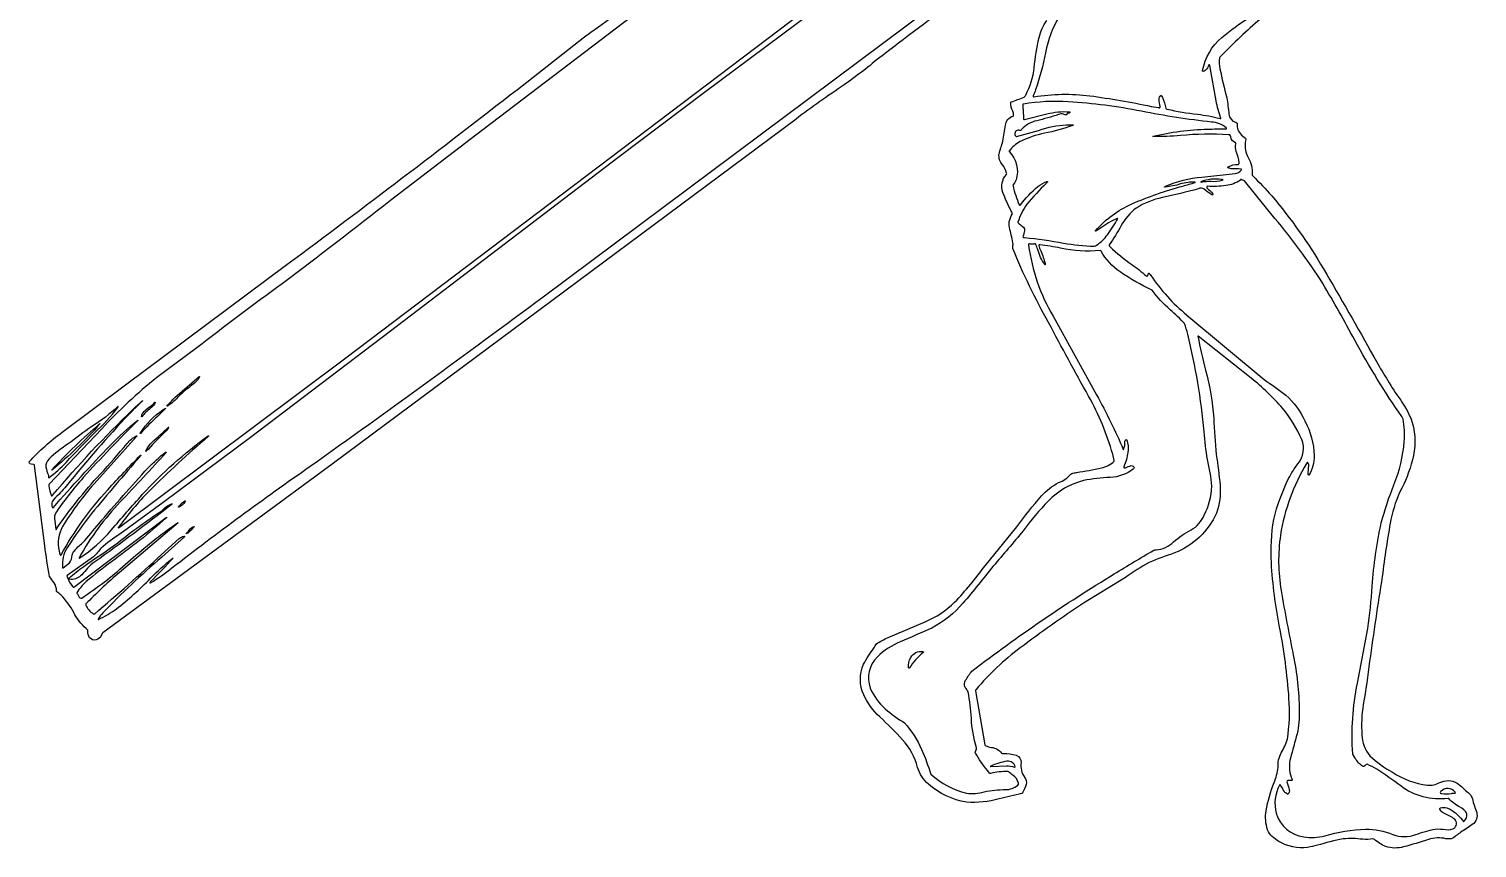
# Model space of a CAD drawing. Header units: metres. Extents: x 0.01 to 9.74, y 3.59 to 13.41.
# Drawn here: x 0.01 to 8.27, y 3.59 to 8.26 of the extents above; entities that cross this region are included whole.
import ezdxf

# ---------------------------------------------------------------- set-up
doc = ezdxf.new("R2010")
doc.units = ezdxf.units.M

msp = doc.modelspace()

# ---------------------------------------------------------------- linework, layer by layer
at = {"layer": 'Layer 1', "color": 0}
for points in [[(3.8428, 8.63359), (2.55648, 7.65329), (2.07002, 7.28121, -0.0055), (1.4506, 6.805, 0.0075), (0.96457, 6.43979), (0.7364, 6.27064, 0.0365), (0.4225, 5.97855), (0.12341, 5.66225, 0.2635), (0.12133, 5.65555, 0.0858), (0.13534, 5.59693), (0.13635, 5.59591, 0.2925), (0.13882, 5.59608, 0.0878), (0.1441, 5.6013, -0.0266), (0.59883, 6.0876), (0.60018, 6.08821, -0.4356), (0.60162, 6.08681), (0.60102, 6.08545, 0.0195), (0.24413, 5.68139, -0.0124), (0.17763, 5.60384, 0.0989), (0.14063, 5.56185, 0.2067), (0.14099, 5.53014, 0.5351), (0.1466, 5.52993, -0.0126), (0.47037, 5.88364, -0.0258), (0.62748, 6.02809, -0.3232), (0.6286, 6.02797, -0.3232), (0.62883, 6.02687, 0.0126), (0.31711, 5.70068, 0.0346), (0.15624, 5.49225, 0.104), (0.15383, 5.46734), (0.16007, 5.40802), (0.16076, 5.40542, 0.4919), (0.16214, 5.40531, -0.0373), (0.4142, 5.72017, 0.0183), (0.56737, 5.895, -0.0961), (0.62078, 5.93813), (0.62205, 5.93823, -0.4157), (0.62301, 5.93685, -0.1332), (0.62168, 5.93445), (0.37852, 5.66451, 0.0391), (0.20813, 5.43664, 0.1699), (0.17548, 5.30067, 0.0582), (0.18586, 5.26074, 0.1331), (0.18771, 5.25857, 0.3435), (0.18953, 5.25855), (0.19029, 5.25943, -0.0595), (0.45806, 5.63137, -0.0129), (0.64418, 5.82837, -0.3296), (0.64552, 5.82813, -0.3298), (0.64569, 5.82677, -0.0263), (0.64082, 5.82075, 0.0071), (0.36483, 5.49518, 0.0256), (0.22745, 5.30337, 0.176), (0.19905, 5.18675, 0.4702), (0.20212, 5.18538), (0.23868, 5.21457, 0.1367), (0.25453, 5.25899, -0.092), (0.26226, 5.27836, -0.0408), (0.31373, 5.32902, 0.0098), (0.40535, 5.43683, -0.0093), (0.68703, 5.75577, -0.0441), (0.78658, 5.84455), (0.7891, 5.8457, -0.576), (0.79001, 5.84358, -0.0053), (0.52819, 5.56174, 0.0624), (0.29483, 5.24596), (0.29379, 5.24284, 0.4928), (0.29499, 5.24179, 0.101), (0.2982, 5.2432, 0.0718), (0.47706, 5.40077, -0.0083), (0.654, 5.60325, -0.051), (1.02908, 5.93783, -0.2141), (1.03094, 5.93792, -0.3767), (1.03147, 5.93689, -0.145), (1.02966, 5.93426, 0.021), (0.69234, 5.62258, 0.0353), (0.51878, 5.41821), (0.51711, 5.41531, 0.2837), (0.51748, 5.41433, 0.284), (0.51852, 5.41422, 0.058), (0.52335, 5.4173), (1.8147, 6.38346), (5.72387, 9.34492)], [(5.31276, 8.43274, 0.0093), (4.85153, 8.09, -0.0175), (4.65699, 7.93986, 0.0147), (4.38195, 7.74505), (1.74508, 5.7829), (1.73751, 5.77733), (0.42817, 4.81576, 0.1026), (0.42453, 4.81135, -0.0255), (0.42006, 4.80053, -0.563), (0.35343, 4.78677, -0.1976), (0.3441, 4.82751, 0.2124), (0.34221, 4.83223, 0.0222), (0.33329, 4.83962, -0.0842), (0.26283, 4.931, 0.0751), (0.18941, 5.03139, 0.0137), (0.1667, 5.04939, -0.1719), (0.16493, 5.0542, 0.142), (0.15055, 5.10061, -0.0318), (0.1255, 5.13661, -0.0147), (0.0976, 5.31162), (0.04003, 5.76941, 0.3073), (0.03543, 5.77431), (0.01944, 5.77657, -0.2994), (0.00785, 5.7861, -0.2612), (0.00859, 5.79101, -0.0444), (0.19721, 5.95995), (0.55858, 6.22869), (1.47838, 6.91489, 0.0058), (2.79261, 7.9144), (3.16845, 8.20864, 0.0057), (3.85373, 8.71217)], [(4.64877, 8.48541), (3.85962, 7.89712), (3.36486, 7.5229), (2.07024, 6.53489), (1.26999, 5.92918), (0.77248, 5.55844), (0.52508, 5.37728, 0.0415), (0.4192, 5.29833, -0.0212), (0.37525, 5.248), (0.37525, 5.248), (0.22515, 5.14253, 0.3345), (0.22691, 5.13103, 0.0808), (0.25649, 5.07904), (0.26005, 5.07563), (0.26127, 5.07539, 0.1697), (0.26387, 5.07633), (0.79039, 5.47354, -0.3542), (0.79241, 5.47345, -0.3543), (0.79274, 5.47146, -0.0237), (0.47811, 5.21996, 0.0185), (0.33358, 5.10747, 0.0759), (0.28145, 5.04407, 0.2623), (0.2814, 5.03987, 0.0598), (0.28392, 5.03737, -0.1119), (0.29212, 5.02268, 0.5037), (0.3084, 5.0136, 0.0391), (0.55569, 5.20438, -0.0252), (0.81138, 5.41258, -0.0167), (0.85515, 5.44192), (0.85824, 5.44316, -0.2776), (0.85918, 5.44263, -0.2774), (0.85915, 5.44156), (0.51128, 5.14874, 0.0205), (0.33242, 4.98013, 0.3245), (0.33147, 4.97373, 0.1554), (0.37437, 4.92391, 0.2847), (0.38241, 4.92446, 0.0129), (0.7613, 5.25995), (0.86425, 5.35308, -0.1284), (0.89127, 5.36589), (0.89436, 5.36576, -0.489), (0.89477, 5.36324), (0.76438, 5.247, 0.0222), (0.42816, 4.9284, 0.0379), (0.4015, 4.89374, 0.3155), (0.40244, 4.89174, 0.3154), (0.40464, 4.89194, 0.0524), (0.50582, 4.95177, 0.0378), (0.69975, 5.12613, -0.0296), (0.82787, 5.24158, -0.3236), (0.82897, 5.2415, -0.3234), (0.82923, 5.24043, -0.0083), (0.70084, 5.1071, 0.0577), (0.69675, 5.10222, 0.5573), (0.69785, 5.09997, 0.1057), (0.70111, 5.10093, 0.0348), (0.82263, 5.18526, -0.0136), (1.61164, 5.76517, 0.0054), (2.9399, 6.73149), (5.28771, 8.48627)], [(7.02993, 8.31534, 0.0216), (6.80759, 8.10705, 0.0987), (6.79664, 8.09315, 0.0805), (6.79903, 8.03209, 0.0097), (6.83809, 7.86529, -0.0128), (6.85102, 7.7736, 0.292), (6.88785, 7.7263, -0.1744), (6.89705, 7.72214), (6.89735, 7.72067, 0.0688), (6.89861, 7.69294, 0.1859), (6.94477, 7.636, -0.3402), (6.94754, 7.62835, 0.0181), (6.94406, 7.61252, 0.1689), (6.96064, 7.52638, -0.148), (6.98344, 7.42906, 0.2278), (6.98615, 7.42137, -0.0226), (7.09541, 7.30633, -0.0424), (7.39012, 6.89007, -0.0059), (7.67626, 6.38985, 0.0152), (7.8073, 6.173, -0.0576), (7.88707, 6.03973, -0.1418), (7.90319, 5.82586, -0.0607), (7.83641, 5.63969, 0.064), (7.77416, 5.46171, 0.014), (7.725, 5.13663, 0.0061), (7.65323, 4.65321, -0.0097), (7.61666, 4.40587, 0.055), (7.60883, 4.23366, 0.1734), (7.6548, 4.11384, 0.0587), (7.78295, 4.01978, 0.1113), (7.98286, 3.9466, 0.144), (8.05247, 3.96097, -0.2574), (8.15238, 3.9583, -0.0242), (8.21596, 3.90217, -0.099), (8.2364, 3.8779, 0.0299), (8.26067, 3.80023, -0.2982), (8.24645, 3.72841, -0.0458), (8.18022, 3.68346, 0.0054), (8.12753, 3.64346, -0.1171), (8.0885, 3.64107, 0.1403), (7.98854, 3.63626, -0.012), (7.84688, 3.59447, -0.1425), (7.74406, 3.59625, -0.0584), (7.67996, 3.63705, 0.1883), (7.67176, 3.63992, -0.0519), (7.61339, 3.63784, 0.057), (7.50228, 3.63987, 0.0277), (7.35504, 3.60349, -0.0308), (7.29945, 3.59195, -0.1761), (7.13555, 3.62586, -0.1658), (7.07029, 3.69179, -0.1072), (7.06255, 3.80023, -0.0547), (7.10864, 3.96136, 0.0658), (7.13118, 4.04749, -0.154), (7.14938, 4.13085, 0.0578), (7.18407, 4.20857, 0.0561), (7.19322, 4.44205, 0.0306), (7.13957, 4.84768, -0.0329), (7.09276, 5.21449, -0.0529), (7.10587, 5.46184, -0.0545), (7.19131, 5.69503, -0.0522), (7.24629, 5.78119, 0.2697), (7.26603, 5.91745, 0.0686), (7.15616, 6.09579, 0.0418), (6.97727, 6.26811), (6.67576, 6.50695, 0.4819), (6.67356, 6.50611, 0.0191), (6.71732, 6.31207, -0.0489), (6.76415, 6.03973, 0.014), (6.77798, 5.83135, -0.019), (6.79992, 5.65629, -0.1096), (6.7794, 5.49796, -0.1948), (6.54089, 5.27086, 0.0179), (6.39655, 5.21698, 0.0356), (6.26049, 5.13036), (6.02128, 4.98433, 0.016), (5.6599, 4.72902, 0.0558), (5.40894, 4.4927, 0.1769), (5.40449, 4.4849), (5.45917, 4.17606, 0.2883), (5.46352, 4.1707, 0.0267), (5.49617, 4.16221, -0.1949), (5.55447, 4.12917, 0.2607), (5.5658, 4.12619, -0.0887), (5.63771, 4.11733, -0.3432), (5.66565, 4.07541, 0.1871), (5.68472, 3.992, -0.2415), (5.69504, 3.95032, -0.0246), (5.67418, 3.90212, -0.2214), (5.67034, 3.89942, 0.0125), (5.54065, 3.86789, -0.0887), (5.3545, 3.84972, -0.1456), (5.13752, 3.95295, -0.1565), (5.07536, 4.04733, 0.1179), (4.98939, 4.20572, 0.0195), (4.85927, 4.3359, -0.096), (4.76783, 4.46147, -0.212), (4.76725, 4.6363, -0.0353), (4.82543, 4.72817, -0.0297), (4.84075, 4.75241, -0.0329), (4.90678, 4.78838), (5.11806, 4.87857, 0.0928), (5.28644, 4.98952, 0.0323), (5.45998, 5.1976), (5.6414, 5.41994, -0.0262), (5.78185, 5.59563, -0.0906), (5.87947, 5.67169, 0.1314), (5.94893, 5.7199), (5.9544, 5.72286, -0.0338), (5.98231, 5.72987, 0.0156), (6.12403, 5.75538, 0.1346), (6.19623, 5.79402, 0.2175), (6.19691, 5.7988), (6.18807, 5.83416, 0.058), (6.05051, 6.16481, -0.0059), (5.82205, 6.58415, -0.0296), (5.61784, 7.00664, 0.0214), (5.61946, 7.02889, 0.0351), (5.6012, 7.115, -0.2269), (5.61486, 7.20211, 0.1956), (5.61527, 7.20748, 0.0239), (5.60971, 7.22042, -0.0461), (5.56155, 7.32625, -0.2826), (5.58152, 7.429, 0.2213), (5.58303, 7.43734, 0.1168), (5.55872, 7.48464, -0.2097), (5.53956, 7.54574, -0.0101), (5.5618, 7.61793, 0.0107), (5.57644, 7.70953, -0.2954), (5.61931, 7.76216, 0.246), (5.6221, 7.76603, 0.1135), (5.61785, 7.79014, -0.1504), (5.60596, 7.83853, -0.2677), (5.60895, 7.84266, 0.0193), (5.68215, 7.86994, 0.1384), (5.69166, 7.88196, 0.0964), (5.73996, 8.03744, -0.0269), (5.76818, 8.20987, -0.1007), (5.81214, 8.30709, 0.072)], [(5.88408, 8.33203, 0.0902), (5.80421, 8.12353, -0.0333), (5.74836, 7.91236, -0.0087), (5.73407, 7.8772, 0.1415), (5.73353, 7.87383, 0.3844), (5.73861, 7.87186, -0.0716), (6.0574, 7.87755, -0.0185), (6.40754, 7.81749), (6.44911, 7.80998, 0.0434), (6.45455, 7.80927, 0.2254), (6.45659, 7.81032, 0.1418), (6.45789, 7.81561, 0.0114), (6.45212, 7.85981, -0.2117), (6.46177, 7.87949, -0.3069), (6.46436, 7.87926, -0.1099), (6.47152, 7.86808, -0.0402), (6.491, 7.80707, 0.2685), (6.49688, 7.80198, 0.0312), (6.67149, 7.77237, -0.0329), (6.8004, 7.74839), (6.80342, 7.74819, 0.3739), (6.80479, 7.74985, -0.0365), (6.77745, 7.84851), (6.7416, 8.05061, 0.0987), (6.73941, 8.05502, 0.3476), (6.73823, 8.0552, 0.1473), (6.73645, 8.05331, -0.1221), (6.71584, 8.02169, -0.1194), (6.70375, 8.01698, -0.3368), (6.70088, 8.01851, -0.1043), (6.70081, 8.02161, -0.1759), (6.81036, 8.20975, -0.03), (6.96609, 8.324, 0.0838)]]:
    msp.add_lwpolyline(points, format="xyb", dxfattribs=at)
for points in [[(5.87951, 7.77007, -0.0203), (5.75449, 7.73563, 0.1556), (5.66813, 7.68489, -0.4836), (5.65446, 7.68143, 0.2823), (5.63388, 7.67361, 0.2823), (5.63153, 7.65172, 0.1673), (5.6351, 7.64651, 0.1616), (5.63862, 7.64607, 0.0092), (5.8074, 7.69281, -0.0757), (5.96111, 7.71214, -0.4041), (5.9623, 7.71082, -0.2067), (5.96081, 7.70913, -0.0426), (5.79903, 7.66374, 0.0668), (5.65995, 7.61669, 0.118), (5.59799, 7.56232, 0.3244), (5.59862, 7.55812, -0.2761), (5.63676, 7.39845, -0.072), (5.61999, 7.3697, 0.1949), (5.61931, 7.36437, 0.0493), (5.65514, 7.25574), (5.6567, 7.25342, 0.2967), (5.66312, 7.25774, -0.0517), (5.75994, 7.35972, -0.0878), (5.81215, 7.38859, -0.13), (5.81537, 7.38879, -0.5079), (5.81629, 7.38589, -0.0299), (5.80968, 7.37904, 0.0339), (5.69905, 7.25922, 0.0884), (5.64771, 7.15745, 0.2134), (5.64856, 7.15234, 0.0693), (5.67119, 7.135, -0.3763), (5.68307, 7.09823, -0.0171), (5.67769, 7.07931, 0.0444), (5.67608, 7.07334, 0.3535), (5.67826, 7.06988, 0.0788), (5.68525, 7.06898, -0.0225), (5.90741, 7.03783, 0.0366), (6.08238, 7.01957, 0.1264), (6.09623, 7.02584, 0.0859), (6.15745, 7.08468, 0.0268), (6.21719, 7.17732, 0.4363), (6.21632, 7.17875, 0.1422), (6.21384, 7.17848, 0.0557), (6.11835, 7.12218, -0.0226), (6.0941, 7.10744), (6.09097, 7.10625, -0.5736), (6.08998, 7.10836, -0.1102), (6.29652, 7.26065, -0.0383), (6.58812, 7.36293, 0.0113), (6.65857, 7.38382, 0.4207), (6.65874, 7.38464, 0.1908), (6.65741, 7.38558, 0.0794), (6.57429, 7.37466, -0.0511), (6.48708, 7.35667), (6.48437, 7.35698, -0.5055), (6.48427, 7.3584, -0.1229), (6.48873, 7.36136, -0.0822), (6.69644, 7.41406), (6.88537, 7.43363, 0.1956), (6.92248, 7.45492, 0.5402), (6.91808, 7.45973, -0.0063), (6.86313, 7.46194, -0.0587), (6.84561, 7.46753, -0.2988), (6.84415, 7.46979, -0.2989), (6.84564, 7.47203, -0.126), (6.90409, 7.48674, 0.2655), (6.90807, 7.48914, 0.1236), (6.90882, 7.49586, 0.0839), (6.89216, 7.55975, -0.1437), (6.88955, 7.60373), (6.89017, 7.60784, 0.3639), (6.88505, 7.61126, -0.2901), (6.86102, 7.64287, 0.1824), (6.85599, 7.65468, 0.0962), (6.84908, 7.65573, 0.0387), (6.57416, 7.65089, -0.0256), (6.41762, 7.64532), (6.41731, 7.64576), (6.41762, 7.64621, -0.0581), (6.72978, 7.68694, -0.0084), (6.83358, 7.68944), (6.83627, 7.69, 0.3405), (6.83699, 7.69172, 0.1271), (6.83551, 7.6943, 0.1696), (6.75201, 7.72736, -0.0208), (6.35189, 7.78936, 0.032), (5.93513, 7.84405, 0.0541), (5.67846, 7.83063, 0.1277), (5.67604, 7.82959, 0.1968), (5.67506, 7.82735, 0.0089), (5.6796, 7.74639, 0.4623), (5.68396, 7.74192), (5.81291, 7.77409, -0.0885), (5.9417, 7.78604), (5.94301, 7.7857, -0.2713), (5.94444, 7.78306, -0.2715), (5.94284, 7.78051, -0.1015), (5.93954, 7.77948), (5.93135, 7.77841, 0.0794), (5.92854, 7.77716, 0.1718), (5.92683, 7.76979, -0.3266), (5.92492, 7.76831, -0.0674), (5.90736, 7.77261, 0.2361), (5.87951, 7.77007)], [(6.32132, 7.23684, 0.1038), (6.23635, 7.13726, -0.0239), (6.16807, 7.02777, 0.2211), (6.16715, 7.02334, 0.1073), (6.17183, 7.01774, 0.0472), (6.29639, 6.9164, -0.0239), (6.37961, 6.85047, 0.1816), (6.3853, 6.84913, 0.3292), (6.38963, 6.85908, -0.0947), (6.39038, 6.86326, -0.545), (6.39669, 6.86483, -0.0616), (6.40495, 6.85359, 0.0725), (6.61037, 6.62745), (7.05221, 6.25962, -0.0069), (7.17448, 6.1708, -0.1036), (7.28435, 6.0232, -0.1146), (7.33692, 5.82578, -0.1479), (7.30581, 5.71365, -0.4232), (7.30371, 5.71403, -0.1691), (7.30167, 5.72317), (7.30602, 5.77288, 0.1884), (7.30122, 5.78552, 0.36), (7.29744, 5.7859, 0.116), (7.29378, 5.78101, 0.097), (7.1447, 5.37283, 0.0794), (7.14872, 5.05599, 0.0089), (7.21751, 4.68938, -0.0459), (7.25215, 4.37253, -0.0485), (7.23978, 4.23916, 0.0054), (7.20121, 4.10021, 0.1488), (7.20558, 3.99205, -0.0688), (7.21214, 3.97543, -0.3446), (7.20446, 3.97294, 0.046), (7.18628, 3.9734, 0.4067), (7.18088, 3.96617, -0.0163), (7.19456, 3.91966, -0.2774), (7.18829, 3.89669, -0.2556), (7.18382, 3.89568, -0.1873), (7.16084, 3.91983, 0.0805), (7.14248, 3.94791, 0.4797), (7.13846, 3.94595, 0.1799), (7.11973, 3.78628, 0.2926), (7.27723, 3.65208, 0.1039), (7.39669, 3.65777, -0.0622), (7.63006, 3.6955, -0.1091), (7.78565, 3.66494, 0.1809), (7.91635, 3.66492, -0.0418), (8.02738, 3.696, -0.0592), (8.08853, 3.69333, 0.1846), (8.13808, 3.70395, 0.4934), (8.13218, 3.75729, 0.0161), (8.07185, 3.78924, -0.1848), (8.05414, 3.8106, -0.3899), (8.05703, 3.81705, -0.2224), (8.1246, 3.80138, -0.081), (8.18726, 3.74082, 0.4381), (8.19255, 3.74164, 0.2744), (8.20705, 3.78365, 0.1533), (8.16636, 3.82288, -0.0887), (8.1039, 3.86997, 0.1604), (8.10078, 3.87114, -0.1988), (7.83015, 3.94243, 0.0175), (7.69394, 4.03748, 0.0285), (7.63848, 4.06559, 0.2273), (7.6303, 4.06053, -0.0851), (7.61955, 4.05266, -0.2534), (7.61235, 4.05393, -0.1213), (7.57146, 4.10046), (7.55833, 4.11952, -0.1254), (7.55691, 4.12524, -0.0667), (7.58334, 4.52824), (7.64286, 4.83948, 0.0211), (7.66767, 5.08112, -0.0377), (7.71971, 5.44236, -0.0316), (7.79184, 5.65915, 0.0745), (7.85071, 5.90636, 0.0536), (7.84452, 6.03423, 0.0958), (7.83682, 6.04798, -0.0281), (7.56864, 6.4842, 0.0076), (7.38632, 6.80676, 0.0327), (7.11293, 7.17881), (6.93963, 7.39222, 0.1978), (6.93067, 7.39647, -0.1707), (6.92478, 7.39908, 0.5463), (6.91589, 7.39738, -0.1299), (6.83268, 7.36548, -0.0502), (6.72782, 7.36131, 0.1083), (6.72485, 7.36076, 0.276), (6.72384, 7.359, 0.1691), (6.72816, 7.34867, 0.0284), (6.75412, 7.32569, -0.2112), (6.75859, 7.31673, -0.2837), (6.75692, 7.31322, -0.2837), (6.75303, 7.31314, -0.0449), (6.71027, 7.34465, 0.2868), (6.67701, 7.34707, -0.0139), (6.47135, 7.2975, 0.0856), (6.32132, 7.23684)], [(6.74927, 7.39045, 0.1052), (6.81239, 7.39723, 0.0681), (6.81668, 7.3981), (6.81697, 7.39861), (6.81668, 7.39911, 0.1071), (6.80731, 7.40122, 0.1196), (6.69006, 7.38767, 0.4957), (6.69003, 7.38619, 0.1334), (6.69256, 7.38567, -0.0498), (6.74927, 7.39045)], [(5.00138, 4.30161, -0.0792), (5.0977, 4.15045, -0.0276), (5.15051, 4.00881, 0.1178), (5.35445, 3.90025, 0.11), (5.4544, 3.9085, -0.0576), (5.57672, 3.92117, 0.1803), (5.64606, 3.94639, 0.2949), (5.64986, 3.95854, 0.2031), (5.61836, 4.00275, -0.0244), (5.59614, 4.02202, 0.1596), (5.59025, 4.02391, 0.0614), (5.49108, 4.01362, -0.2101), (5.48561, 4.01543, -0.0487), (5.41245, 4.11709), (5.40525, 4.12825, -0.275), (5.40502, 4.13918, -0.0336), (5.41061, 4.15044, 0.1971), (5.4107, 4.1587, -0.0569), (5.38181, 4.3281, 0.0294), (5.36359, 4.47827, 0.0697), (5.34657, 4.50307, -0.2798), (5.34914, 4.5448, -0.0425), (5.38508, 4.59732, -0.0267), (6.19638, 5.15104, -0.0056), (6.42147, 5.28615, -0.0978), (6.43527, 5.28846, 0.182), (6.53525, 5.33415, -0.0653), (6.63533, 5.40232, 0.1651), (6.71029, 5.48685, 0.1095), (6.75265, 5.65071, 0.045), (6.72819, 5.80352, -0.0277), (6.70946, 5.96192, 0.0387), (6.61568, 6.51763, 0.022), (6.59746, 6.57854, 0.0273), (6.51608, 6.65723, -0.0603), (6.4125, 6.76915, -0.0382), (6.22973, 6.87295, -0.1084), (6.12113, 6.99174, 0.2112), (6.11685, 6.9948, -0.0785), (5.89074, 7.00911, 0.0141), (5.77195, 7.02825, 0.5254), (5.76659, 7.02443, 0.041), (5.77704, 6.99278, -0.0526), (5.80279, 6.91855, -0.094), (5.80279, 6.91538, -0.5094), (5.80097, 6.91445, -0.0886), (5.76066, 7.00098, 0.029), (5.74863, 7.03066, 0.2488), (5.74453, 7.0336, 0.0581), (5.7377, 7.03229, -0.1317), (5.7136, 7.03317, 0.1288), (5.71041, 7.0333, 0.2964), (5.70822, 7.02577, 0.0979), (5.84746, 6.62037), (6.09622, 6.17309, -0.0216), (6.2484, 5.86133, 0.4365), (6.24998, 5.86123, 0.1111), (6.25759, 5.90639, -0.1754), (6.26328, 5.91669), (6.26548, 5.91789, -0.2546), (6.26705, 5.91683, -0.1343), (6.27496, 5.84518, -0.0671), (6.25066, 5.76257, 0.3764), (6.25316, 5.75567, 0.1969), (6.26064, 5.75642, -0.0695), (6.2936, 5.76848, -0.3394), (6.31036, 5.75792, -0.3089), (6.30581, 5.75062, -0.1654), (6.17411, 5.70174, 0.0378), (6.02133, 5.68332, 0.1374), (5.8208, 5.56778, 0.0336), (5.67796, 5.39739, -0.0053), (5.50579, 5.19506, -0.012), (5.33351, 4.98392, -0.0958), (5.15698, 4.84239, -0.0051), (4.97643, 4.7645, 0.0934), (4.84593, 4.67832, 0.2918), (4.80502, 4.50027, 0.121), (4.89081, 4.38208, 0.0454), (5.00138, 4.30161)], [(0.9791, 6.27704, -0.489), (0.98079, 6.27693), (0.98019, 6.2741, -0.0983), (0.96118, 6.24839, -0.0198), (0.89191, 6.19267, 0.0243), (0.86255, 6.16455, -0.0759), (0.79832, 6.10863, -0.1203), (0.794, 6.10712, -0.5543), (0.79362, 6.1083, -0.0322), (0.8392, 6.15646), (0.9791, 6.27704)], [(0.60461, 6.08902, -0.3076), (0.60295, 6.08848, -0.3077), (0.60185, 6.08982), (0.60252, 6.09111, -0.0068), (0.62496, 6.11211, 0.0104), (0.6568, 6.14098), (0.64508, 6.12816, -0.0097), (0.60461, 6.08902)], [(0.65602, 6.06747, -0.0789), (0.70036, 6.10705, 0.0331), (0.72621, 6.12975), (0.72738, 6.13007, -0.3131), (0.7279, 6.12967, -0.1377), (0.72766, 6.12694, -0.1106), (0.70855, 6.10227, 0.0577), (0.65669, 6.05368), (0.65201, 6.04684, -0.4987), (0.65028, 6.04698, -0.1443), (0.64965, 6.04966, -0.1095), (0.65602, 6.06747)], [(0.10306, 5.75905, 0.0114), (0.11801, 5.71467, -0.0621), (0.11868, 5.70242, 0.324), (0.11913, 5.70012, 0.324), (0.12145, 5.69984, 0.0425), (0.21939, 5.78711, -0.0068), (0.38132, 5.95576, 0.0432), (0.51392, 6.1002, 0.0516), (0.51584, 6.10376, 0.3279), (0.5158, 6.10477, 0.328), (0.51483, 6.10503, -0.0414), (0.36682, 5.99256, 0.0067), (0.2308, 5.89239, 0.0455), (0.12218, 5.8066, 0.2478), (0.10306, 5.75905)], [(0.64385, 5.95246, -0.5357), (0.64247, 5.95258, -0.1524), (0.64295, 5.95527, -0.1012), (0.77264, 6.08808, -0.061), (0.78725, 6.09698), (0.78759, 6.09678), (0.78749, 6.09604, -0.0247), (0.74191, 6.05092, 0.0173), (0.64385, 5.95246)], [(0.4121, 6.00729, -0.0436), (0.13811, 5.74352, -0.4443), (0.13741, 5.74374, -0.2388), (0.13745, 5.74493, -0.0282), (0.41203, 6.00809), (0.41225, 6.00797), (0.4121, 6.00729)], [(0.80412, 5.98546, -0.0582), (0.77505, 5.95107, 0.0182), (0.67655, 5.85029, -0.4634), (0.67496, 5.85021, -0.2025), (0.67488, 5.85261, -0.0987), (0.7085, 5.90095, 0.0051), (0.80385, 5.98821), (0.805, 5.98869), (0.80528, 5.98844), (0.80412, 5.98546)], [(0.76685, 5.51239, -0.118), (0.82073, 5.55125, -0.4469), (0.82359, 5.55074, -0.447), (0.82276, 5.54795), (0.81928, 5.54571, -0.0114), (0.38364, 5.21996, 0.0886), (0.3419, 5.1839, -0.0465), (0.30825, 5.14618, -0.2163), (0.24743, 5.1197, -0.0809), (0.23588, 5.12256, -0.2701), (0.23469, 5.12435, -0.192), (0.23589, 5.12699, -0.0309), (0.31964, 5.19431, 0.0081), (0.51385, 5.32848, -0.0278), (0.76685, 5.51239)], [(0.89727, 5.56156, -0.1349), (0.86184, 5.5314, -0.2881), (0.86068, 5.53184, -0.2881), (0.86057, 5.53307, -0.0663), (0.87026, 5.54491, -0.0397), (0.8947, 5.56695, -0.1362), (0.8972, 5.56804, -0.3742), (0.8985, 5.56692), (0.89857, 5.5656, -0.0836), (0.89727, 5.56156)], [(0.93787, 5.40621, -0.1378), (0.90241, 5.37964), (0.90219, 5.38004, 0.0668), (0.92111, 5.40074, -0.2263), (0.95125, 5.42191), (0.95162, 5.42161), (0.9515, 5.42116, -0.0129), (0.93787, 5.40621)], [(5.02783, 4.61354, -0.5701), (5.02423, 4.61591, -0.2015), (5.03657, 4.67542, -0.3183), (5.10511, 4.70808, -0.1333), (5.10792, 4.70675, -0.3366), (5.10812, 4.70576, -0.0985), (5.10624, 4.70328, 0.0737), (5.02783, 4.61354)], [(5.58504, 4.08257, 0.0749), (5.49236, 4.05501), (5.49018, 4.05365, 0.4751), (5.49016, 4.05271, 0.1103), (5.49232, 4.05225), (5.58226, 4.05703, -0.0745), (5.62788, 4.04983, 0.4992), (5.63222, 4.05152, 0.4001), (5.58504, 4.08257)], [(8.11906, 3.89994, 0.0165), (8.14096, 3.90158, 0.2915), (8.14208, 3.90331, 0.1527), (8.13984, 3.90879, 0.444), (8.05972, 3.91112, 0.0807), (8.05612, 3.90446, 0.4713), (8.06389, 3.89871, 0.087), (8.11906, 3.89994)]]:
    msp.add_lwpolyline(points, format="xyb", close=True, dxfattribs=at)

doc.saveas('drawing.dxf')
